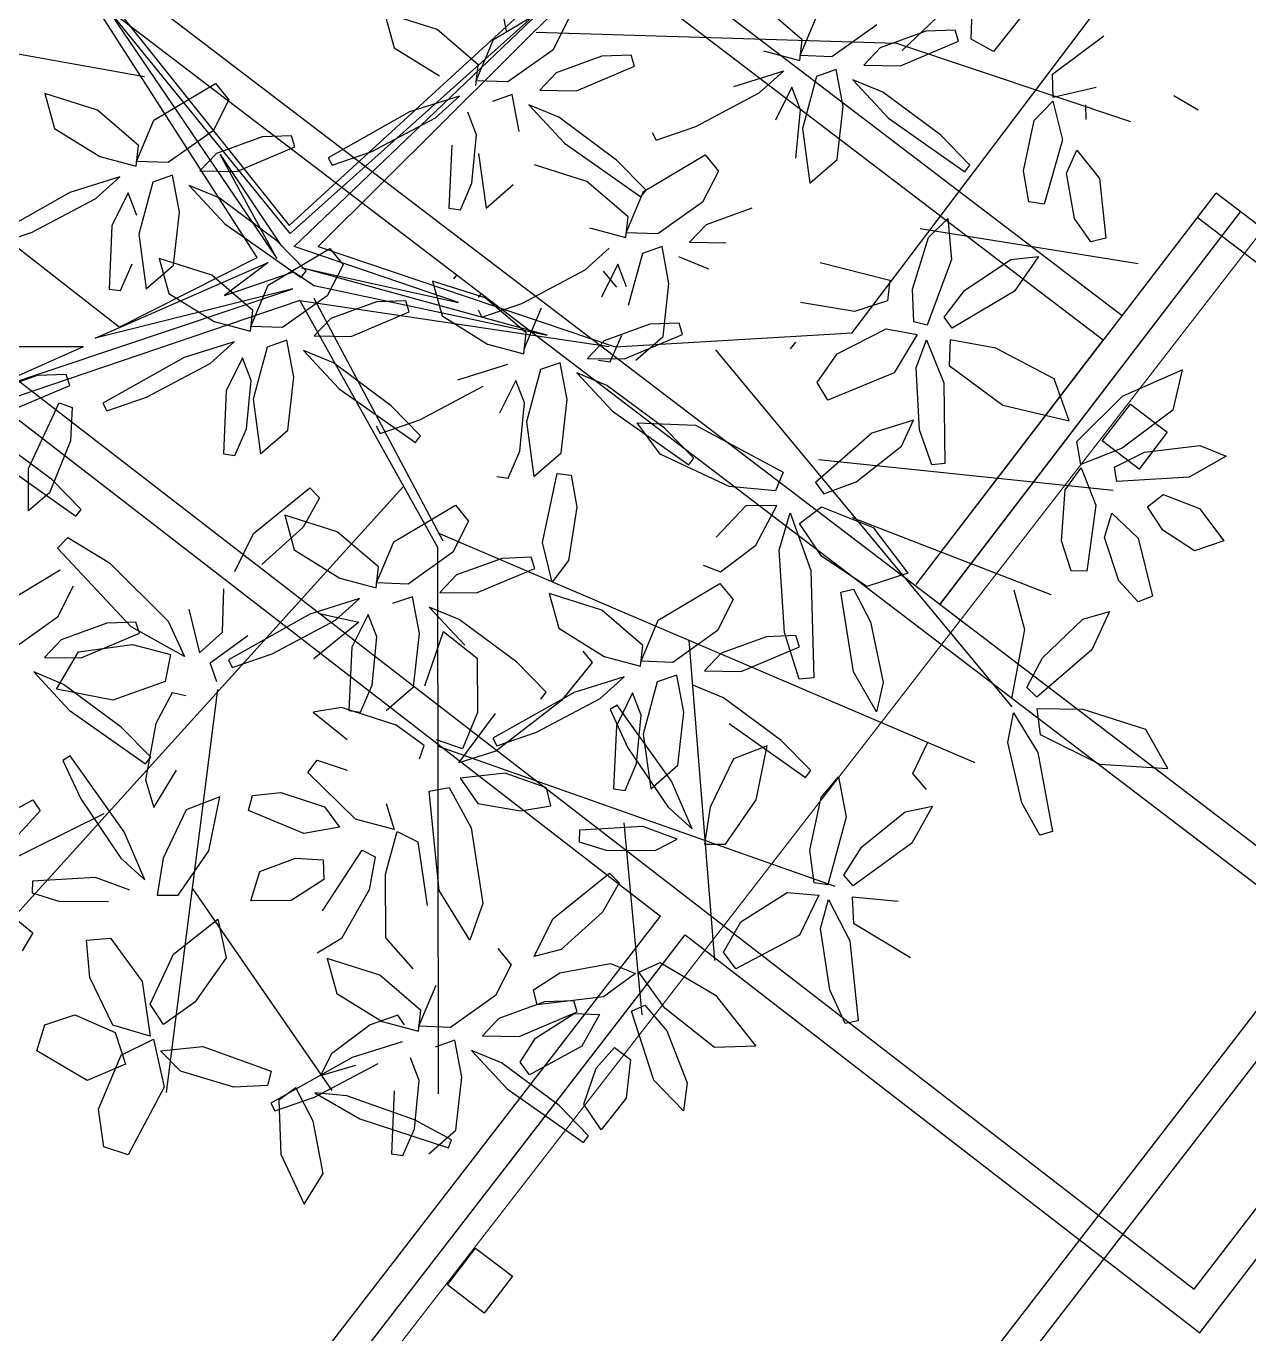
# Model space of a CAD drawing. Header units: metres. Extents: x 141303 to 146299, y 125960 to 127091.
# Drawn here: x 145345.21 to 145353.12, y 126099.51 to 126107.96 of the extents above; entities that cross this region are included whole.
import ezdxf

# ---------------------------------------------------------------- set-up
doc = ezdxf.new("R2010")
doc.units = ezdxf.units.M
doc.header["$MEASUREMENT"] = 0
for name, color, linetype, lineweight in [('ELEVATION', 7, 'Continuous', 20), ('new column', 4, 'Continuous', 25), ('NVMI_WALL', 7, 'Continuous', 30)]:
    doc.layers.add(name, color=color, linetype=linetype, lineweight=lineweight)
doc.layers.add('FURNITURE', color=6, linetype='Continuous')
doc.layers.get('0').off()

# ---------------------------------------------------------------- blocks, each defined once
blk = doc.blocks.new('tree_plan2-flat-1')
at = {"color": 44}
for p, q in [((-5639.91, 1975.06), (-5672.85, 2124.6)), ((-5543.93, 1973.34), (-5506.69, 2011.15)), ((-5698.64, 1918.33), (-5758.8, 2006)), ((-5758.8, 2006), (-5691.11, 1926.39)), ((-5691.11, 1926.39), (-5627.02, 1988.81)), ((-5727.29, 1961.3), (-5880.56, 1983.65)), ((-5625.7, 1986.4), (-5690.77, 1924.45)), ((-5689.73, 1921.33), (-5625.7, 1986.4)), ((-5683.96, 1921.49), (-5622.6, 1986.42)), ((-5553.96, 1904.58), (-5496.66, 1985.37)), ((-5690.77, 1924.45), (-5737.25, 1978.12)), ((-5737.25, 1978.12), (-5693.89, 1918.26)), ((-5632.75, 1975.06), (-5545.37, 1975.06)), ((-5545.37, 1975.06), (-5488.07, 1957.87)), ((-5731.56, 1900.45), (-5814.67, 1961.3)), ((-5693.89, 1918.26), (-5708.36, 1943.04)), ((-5708.36, 1943.04), (-5692.85, 1921.33)), ((-5538.2, 1930.36), (-5485.2, 1923.49)), ((-5649.49, 1908.94), (-5689.73, 1921.33)), ((-5683.96, 1921.49), (-5611.26, 1899.42)), ((-5737.25, 1897.59), (-5695.92, 1917.22)), ((-5731.56, 1900.45), (-5698.64, 1918.33)), ((-5695.92, 1917.22), (-5706.28, 1908.94)), ((-5706.28, 1908.94), (-5689.73, 1915.14)), ((-5689.73, 1915.14), (-5684.58, 1912.01)), ((-5687.7, 1916.18), (-5649.49, 1908.94)), ((-5627.79, 1901.71), (-5687.7, 1916.18)), ((-5768.22, 1882.08), (-5689.73, 1911.02)), ((-5689.73, 1911.02), (-5737.25, 1897.59)), ((-5684.58, 1912.01), (-5627.79, 1901.71)), ((-5687.99, 1908.29), (-5771.37, 1877.06)), ((-5687.99, 1908.29), (-5652.8, 1849.57)), ((-5687.99, 1908.29), (-5612.69, 1899.42)), ((-5684.58, 1908.94), (-5651.52, 1851.11)), ((-5611.26, 1899.42), (-5553.96, 1904.58)), ((-5586.91, 1899.42), (-5512.42, 1815.19)), ((-5893.45, 1890.83), (-5740.04, 1895.54)), ((-5774.56, 1878.79), (-5740.04, 1895.54)), ((-5561.12, 1873.64), (-5489.5, 1868.48)), ((-5661.62, 1863.88), (-5770.26, 1736.12)), ((-5552.53, 1859.89), (-5503.83, 1842.7)), ((-5652.8, 1853.01), (-5521.01, 1801.44)), ((-5652.8, 1849.57), (-5648.5, 1717.21)), ((-5591.2, 1828.95), (-5582.61, 1751.59)), ((-5704.98, 1813.45), (-5714.4, 1715.5)), ((-5651.37, 1801.44), (-5553.96, 1770.5)), ((-5605.53, 1784.25), (-5599.8, 1737.84)), ((-5731.58, 1782.53), (-5796.04, 1748.16)), ((-5709.62, 1765.15), (-5674.29, 1717.21))]:
    blk.add_line(p, q, dxfattribs=at)
at = {"color": 66}
for p, q in [((-5510.7, 1988.69), (-5521.83, 1973.79)), ((-5568.25, 1975.19), (-5578.47, 1983.4)), ((-5527.34, 1976.63), (-5527.29, 1985.83)), ((-5568.58, 1971.33), (-5564.7, 1981.4)), ((-5550.3, 1979.32), (-5560.9, 1971.27)), ((-5538.34, 1978.21), (-5549.27, 1973.85)), ((-5531.28, 1978.69), (-5538.34, 1978.21)), ((-5530.34, 1976.03), (-5531.28, 1978.69)), ((-5507.34, 1968.69), (-5495.22, 1978.42)), ((-5568.65, 1970.14), (-5568.25, 1975.19)), ((-5549.27, 1973.85), (-5553.15, 1969.49)), ((-5544.26, 1969.63), (-5530.34, 1976.03)), ((-5521.83, 1973.79), (-5527.34, 1976.63)), ((-5577.52, 1972.2), (-5568.65, 1970.14)), ((-5560.9, 1971.27), (-5568.58, 1971.33)), ((-5559.78, 1968.24), (-5564.51, 1966.43)), ((-5557.82, 1959.35), (-5559.78, 1968.24)), ((-5553.15, 1969.49), (-5544.26, 1969.63)), ((-5507.01, 1963.06), (-5507.34, 1968.69)), ((-5572.56, 1967.43), (-5584.52, 1963.27)), ((-5578.22, 1962), (-5572.56, 1967.43)), ((-5564.51, 1966.43), (-5567.52, 1953.68)), ((-5548.31, 1963.1), (-5555.65, 1965.88)), ((-5555.65, 1965.88), (-5546.75, 1956.87)), ((-5496.63, 1965.85), (-5507.01, 1963.06)), ((-5477.81, 1964.47), (-5471.76, 1961.22)), ((-5570.37, 1963.62), (-5574.07, 1955.53)), ((-5568.11, 1958.24), (-5570.37, 1963.62)), ((-5534.01, 1953.16), (-5548.31, 1963.1)), ((-5511.44, 1957.34), (-5507.02, 1962.21)), ((-5507.02, 1962.21), (-5504.45, 1952.89)), ((-5498.81, 1957.99), (-5499, 1961.55)), ((-5568.88, 1946.5), (-5568.11, 1958.24)), ((-5558.85, 1946.44), (-5557.82, 1959.35)), ((-5546.75, 1956.87), (-5527.87, 1944.44)), ((-5513.68, 1945.12), (-5511.44, 1957.34)), ((-5567.52, 1953.68), (-5565.28, 1940.5)), ((-5526.66, 1946.11), (-5534.01, 1953.16)), ((-5504.45, 1952.89), (-5508.38, 1937.17)), ((-5503.21, 1944.85), (-5500.84, 1950.49)), ((-5500.84, 1950.49), (-5495.14, 1943.79)), ((-5565.28, 1940.5), (-5558.85, 1946.44)), ((-5527.87, 1944.44), (-5526.66, 1946.11)), ((-5512.11, 1937.66), (-5513.68, 1945.12)), ((-5500.92, 1933.98), (-5503.21, 1944.85)), ((-5508.38, 1937.17), (-5512.11, 1937.66)), ((-5568.71, 1900.26), (-5567.5, 1901.93)), ((-5598.68, 1880.08), (-5612.98, 1890.03)), ((-5611.41, 1883.8), (-5592.53, 1871.37)), ((-5599.55, 1873.74), (-5605.36, 1881.15)), ((-5605.36, 1881.15), (-5591.22, 1881.03)), ((-5591.32, 1873.03), (-5598.68, 1880.08)), ((-5591.22, 1881.03), (-5569.62, 1870.29)), ((-5582.54, 1866.44), (-5599.55, 1873.74)), ((-5592.53, 1871.37), (-5591.32, 1873.03)), ((-5569.62, 1870.29), (-5571.35, 1865.72)), ((-5571.35, 1865.72), (-5582.54, 1866.44)), ((-5578.36, 1861.91), (-5585.35, 1854.06)), ((-5570.89, 1862.23), (-5578.36, 1861.91)), ((-5575.67, 1852.41), (-5570.89, 1862.23)), ((-5570, 1851.44), (-5567.57, 1860.53)), ((-5584, 1845.76), (-5575.67, 1852.41)), ((-5568.05, 1831.49), (-5570, 1851.44)), ((-5588.26, 1847.19), (-5584, 1845.76)), ((-5598.73, 1833.55), (-5584.07, 1842.92)), ((-5584.07, 1842.92), (-5580.75, 1839.09)), ((-5580.75, 1839.09), (-5584.34, 1831.47)), ((-5602.28, 1827.34), (-5612.5, 1835.55)), ((-5602.61, 1823.48), (-5598.73, 1833.55)), ((-5584.34, 1831.47), (-5594.93, 1823.42)), ((-5572.37, 1830.36), (-5583.3, 1826)), ((-5565.31, 1830.84), (-5572.37, 1830.36)), ((-5564.37, 1828.18), (-5565.31, 1830.84)), ((-5602.69, 1822.29), (-5602.28, 1827.34)), ((-5583.3, 1826), (-5587.19, 1821.64)), ((-5611.55, 1824.35), (-5602.69, 1822.29)), ((-5594.93, 1823.42), (-5602.61, 1823.48)), ((-5606.59, 1819.58), (-5618.55, 1815.42)), ((-5612.26, 1814.15), (-5606.59, 1819.58)), ((-5598.55, 1818.58), (-5601.56, 1805.83)), ((-5593.81, 1820.39), (-5598.55, 1818.58)), ((-5591.86, 1811.5), (-5593.81, 1820.39)), ((-5604.41, 1815.77), (-5608.1, 1807.68)), ((-5602.14, 1810.39), (-5604.41, 1815.77)), ((-5608.04, 1812.7), (-5609.74, 1811.53)), ((-5594.37, 1794.69), (-5608.04, 1812.7)), ((-5609.74, 1811.53), (-5605.15, 1802.43)), ((-5602.91, 1798.65), (-5602.14, 1810.39)), ((-5592.89, 1798.59), (-5591.86, 1811.5)), ((-5608.1, 1807.68), (-5608.32, 1792.36)), ((-5601.56, 1805.83), (-5599.31, 1792.65)), ((-5605.15, 1802.43), (-5594.97, 1788.3)), ((-5605.52, 1792.07), (-5602.91, 1798.65)), ((-5599.31, 1792.65), (-5592.89, 1798.59)), ((-5634.72, 1795.34), (-5645.53, 1793.83)), ((-5645.53, 1793.83), (-5641.1, 1787.81)), ((-5624.55, 1792.14), (-5634.72, 1795.34)), ((-5588.97, 1783.24), (-5594.37, 1794.69)), ((-5652.93, 1790.39), (-5648.18, 1791.5)), ((-5648.18, 1791.5), (-5642.53, 1781.82)), ((-5623.36, 1787.8), (-5624.55, 1792.14)), ((-5608.32, 1792.36), (-5605.52, 1792.07)), ((-5641.1, 1787.81), (-5630.68, 1786.38)), ((-5630.68, 1786.38), (-5623.36, 1787.8)), ((-5594.97, 1788.3), (-5588.97, 1783.24)), ((-5584.75, 1788.68), (-5585.87, 1779.64)), ((-5642.53, 1781.82), (-5639.1, 1763.62)), ((-5600.97, 1783.49), (-5616.22, 1782.09)), ((-5616.22, 1782.09), (-5616.22, 1779.27)), ((-5592.53, 1780.67), (-5600.97, 1783.49)), ((-5597.64, 1777.85), (-5592.53, 1780.67)), ((-5616.22, 1779.27), (-5609.4, 1777.38)), ((-5609.4, 1777.38), (-5597.64, 1777.85)), ((-5622.01, 1760.46), (-5608.69, 1771.94)), ((-5608.69, 1771.94), (-5606.25, 1769.61)), ((-5606.25, 1769.61), (-5610.03, 1762.39)), ((-5642.01, 1754.68), (-5649.8, 1766.48)), ((-5639.1, 1763.62), (-5642.01, 1754.68)), ((-5610.03, 1762.39), (-5619.77, 1753.04)), ((-5626.27, 1751.14), (-5622.01, 1760.46)), ((-5635.12, 1752.85), (-5631.8, 1749.02)), ((-5619.77, 1753.04), (-5626.27, 1751.14)), ((-5619.92, 1747.43), (-5607.77, 1750.06)), ((-5607.77, 1750.06), (-5601.58, 1747.84)), ((-5600.79, 1748.16), (-5595.72, 1750.63)), ((-5673.82, 1740.77), (-5662.6, 1734.28)), ((-5665.51, 1733.43), (-5674.68, 1726.05)), ((-5658.9, 1735.96), (-5665.51, 1733.43)), ((-5705.86, 1726.91), (-5689.15, 1721.4)), ((-5669.6, 1725.35), (-5688.95, 1713.65)), ((-5678.43, 1715.45), (-5663.31, 1724.08)), ((-5674.68, 1726.05), (-5677.11, 1720.74)), ((-5698.08, 1717.26), (-5711.13, 1720.77)), ((-5689.15, 1721.4), (-5689.92, 1717.91)), ((-5677.11, 1720.74), (-5668.65, 1723.49)), ((-5689.92, 1717.91), (-5698.08, 1717.26)), ((-5683.07, 1717.6), (-5687.07, 1714.48)), ((-5678.59, 1709.67), (-5683.07, 1717.6)), ((-5659.15, 1717.61), (-5659.37, 1702.29)), ((-5687.96, 1711.84), (-5678.43, 1715.45)), ((-5687.07, 1714.48), (-5686.2, 1701.4)), ((-5670.6, 1716.06), (-5678.43, 1716.55)), ((-5678.43, 1716.55), (-5667.28, 1710.56)), ((-5688.95, 1713.65), (-5687.96, 1711.84)), ((-5675.78, 1697.03), (-5678.59, 1709.67)), ((-5686.2, 1701.4), (-5680.18, 1689.47)), ((-5680.18, 1689.47), (-5675.78, 1697.03))]:
    blk.add_line(p, q, dxfattribs=at)
at = {"color": 62}
for p, q in [((-5642.98, 1972.9), (-5628.32, 1982.27)), ((-5656.74, 1974.9), (-5669.6, 1978.54)), ((-5669.6, 1978.54), (-5667.01, 1970.19)), ((-5625, 1978.44), (-5628.58, 1970.82)), ((-5646.53, 1966.69), (-5656.74, 1974.9)), ((-5646.86, 1962.83), (-5642.98, 1972.9)), ((-5628.58, 1970.82), (-5639.18, 1962.78)), ((-5667.01, 1970.19), (-5655.8, 1963.71)), ((-5646.93, 1961.64), (-5646.53, 1966.69)), ((-5627.55, 1965.35), (-5631.43, 1960.99)), ((-5639.18, 1962.78), (-5646.86, 1962.83)), ((-5724.66, 1950.81), (-5710, 1960.18)), ((-5710, 1960.18), (-5706.68, 1956.35)), ((-5650.84, 1958.93), (-5662.8, 1954.77)), ((-5656.5, 1953.5), (-5650.84, 1958.93)), ((-5638.06, 1959.74), (-5642.79, 1957.93)), ((-5636.1, 1950.85), (-5638.06, 1959.74)), ((-5706.68, 1956.35), (-5710.27, 1948.73)), ((-5646.39, 1949.74), (-5648.65, 1955.13)), ((-5626.59, 1954.6), (-5633.93, 1957.38)), ((-5633.93, 1957.38), (-5625.03, 1948.38)), ((-5728.21, 1944.6), (-5738.43, 1952.81)), ((-5662.8, 1954.77), (-5682.14, 1943.07)), ((-5671.63, 1944.87), (-5656.5, 1953.5)), ((-5728.54, 1940.74), (-5724.66, 1950.81)), ((-5710.27, 1948.73), (-5720.86, 1940.68)), ((-5698.3, 1947.62), (-5709.23, 1943.26)), ((-5704.22, 1939.04), (-5690.3, 1945.44)), ((-5691.24, 1948.1), (-5698.3, 1947.62)), ((-5690.3, 1945.44), (-5691.24, 1948.1)), ((-5728.61, 1939.55), (-5728.21, 1944.6)), ((-5709.23, 1943.26), (-5713.12, 1938.9)), ((-5682.14, 1943.07), (-5681.16, 1941.26)), ((-5681.16, 1941.26), (-5671.63, 1944.87)), ((-5737.48, 1941.61), (-5728.61, 1939.55)), ((-5720.86, 1940.68), (-5728.54, 1940.74)), ((-5713.12, 1938.9), (-5704.22, 1939.04)), ((-5732.52, 1936.84), (-5744.48, 1932.68)), ((-5738.18, 1931.41), (-5732.52, 1936.84)), ((-5724.47, 1935.84), (-5727.48, 1923.09)), ((-5719.74, 1937.65), (-5724.47, 1935.84)), ((-5717.79, 1928.76), (-5719.74, 1937.65)), ((-5730.34, 1933.03), (-5734.03, 1924.94)), ((-5728.07, 1927.65), (-5730.34, 1933.03)), ((-5708.27, 1932.51), (-5715.61, 1935.29)), ((-5715.61, 1935.29), (-5706.71, 1926.28)), ((-5693.97, 1922.57), (-5708.27, 1932.51)), ((-5718.81, 1915.85), (-5717.79, 1928.76)), ((-5734.03, 1924.94), (-5734.25, 1909.62)), ((-5706.71, 1926.28), (-5687.83, 1913.85)), ((-5727.48, 1923.09), (-5725.24, 1909.91)), ((-5695.73, 1911.72), (-5681.07, 1921.09)), ((-5686.62, 1915.52), (-5693.97, 1922.57)), ((-5681.07, 1921.09), (-5677.75, 1917.26)), ((-5709.5, 1913.72), (-5722.35, 1917.36)), ((-5722.35, 1917.36), (-5719.76, 1909.01)), ((-5677.75, 1917.26), (-5681.34, 1909.64)), ((-5731.44, 1909.33), (-5728.84, 1915.91)), ((-5725.24, 1909.91), (-5718.81, 1915.85)), ((-5699.28, 1905.52), (-5709.5, 1913.72)), ((-5687.83, 1913.85), (-5686.62, 1915.52)), ((-5699.61, 1901.65), (-5695.73, 1911.72)), ((-5734.25, 1909.62), (-5731.44, 1909.33)), ((-5719.76, 1909.01), (-5708.55, 1902.53)), ((-5681.34, 1909.64), (-5691.93, 1901.6)), ((-5669.37, 1908.53), (-5680.3, 1904.17)), ((-5662.31, 1909.01), (-5669.37, 1908.53)), ((-5661.37, 1906.35), (-5662.31, 1909.01)), ((-5699.68, 1900.46), (-5699.28, 1905.52)), ((-5680.3, 1904.17), (-5684.19, 1899.81)), ((-5675.29, 1899.96), (-5661.37, 1906.35)), ((-5708.55, 1902.53), (-5699.68, 1900.46)), ((-5691.93, 1901.6), (-5699.61, 1901.65)), ((-5690.81, 1898.56), (-5695.54, 1896.75)), ((-5688.86, 1889.67), (-5690.81, 1898.56)), ((-5684.19, 1899.81), (-5675.29, 1899.96)), ((-5703.59, 1897.75), (-5715.55, 1893.59)), ((-5709.25, 1892.32), (-5703.59, 1897.75)), ((-5695.54, 1896.75), (-5698.55, 1884)), ((-5679.34, 1893.42), (-5686.68, 1896.2)), ((-5686.68, 1896.2), (-5677.78, 1887.2)), ((-5715.55, 1893.59), (-5734.9, 1881.9)), ((-5724.38, 1883.69), (-5709.25, 1892.32)), ((-5701.41, 1893.95), (-5705.1, 1885.85)), ((-5699.14, 1888.57), (-5701.41, 1893.95)), ((-5665.05, 1883.48), (-5679.34, 1893.42)), ((-5743.99, 1888.62), (-5751.05, 1888.14)), ((-5743.05, 1885.96), (-5743.99, 1888.62)), ((-5699.91, 1876.82), (-5699.14, 1888.57)), ((-5689.88, 1876.76), (-5688.86, 1889.67)), ((-5751.05, 1888.14), (-5761.98, 1883.78)), ((-5756.97, 1879.56), (-5743.05, 1885.96)), ((-5705.1, 1885.85), (-5705.32, 1870.54)), ((-5733.91, 1880.08), (-5724.38, 1883.69)), ((-5698.55, 1884), (-5696.31, 1870.83)), ((-5752.42, 1865.54), (-5745.5, 1881.71)), ((-5745.5, 1881.71), (-5742.29, 1880.68)), ((-5742.29, 1880.68), (-5742.5, 1872.54)), ((-5734.9, 1881.9), (-5733.91, 1880.08)), ((-5702.51, 1870.24), (-5699.91, 1876.82)), ((-5696.31, 1870.83), (-5689.88, 1876.76)), ((-5668.53, 1878.5), (-5667.54, 1876.68)), ((-5746.73, 1863.09), (-5761.03, 1873.03)), ((-5742.5, 1872.54), (-5747.14, 1859.85)), ((-5705.32, 1870.54), (-5702.51, 1870.24)), ((-5759.46, 1866.8), (-5740.58, 1854.37)), ((-5752.14, 1855.29), (-5752.42, 1865.54)), ((-5739.37, 1856.04), (-5746.73, 1863.09)), ((-5697.45, 1851.49), (-5684.13, 1862.97)), ((-5684.13, 1862.97), (-5681.69, 1860.63)), ((-5747.14, 1859.85), (-5752.14, 1855.29)), ((-5681.69, 1860.63), (-5685.46, 1853.41)), ((-5740.58, 1854.37), (-5739.37, 1856.04)), ((-5685.46, 1853.41), (-5695.21, 1844.06)), ((-5677.16, 1852.54), (-5690.02, 1856.18)), ((-5690.02, 1856.18), (-5687.43, 1847.83)), ((-5701.71, 1842.16), (-5697.45, 1851.49)), ((-5666.95, 1844.34), (-5677.16, 1852.54)), ((-5667.28, 1840.47), (-5663.4, 1850.54)), ((-5744.77, 1846.46), (-5742.42, 1849.14)), ((-5742.42, 1849.14), (-5732.1, 1843.3)), ((-5687.43, 1847.83), (-5676.22, 1841.35)), ((-5726.37, 1828.02), (-5744.77, 1846.46)), ((-5667.35, 1839.29), (-5666.95, 1844.34)), ((-5758.7, 1831.85), (-5744.03, 1841.22)), ((-5732.1, 1843.3), (-5717.42, 1829.66)), ((-5676.22, 1841.35), (-5667.35, 1839.29)), ((-5740.71, 1837.39), (-5744.3, 1829.77)), ((-5744.3, 1829.77), (-5754.89, 1821.72)), ((-5732.33, 1828.66), (-5743.27, 1824.3)), ((-5725.27, 1829.14), (-5732.33, 1828.66)), ((-5724.33, 1826.48), (-5725.27, 1829.14)), ((-5738.26, 1820.08), (-5724.33, 1826.48)), ((-5743.27, 1824.3), (-5747.15, 1819.94)), ((-5738.91, 1821.5), (-5725.96, 1823.71)), ((-5747.15, 1819.94), (-5738.26, 1820.08)), ((-5743.96, 1812.34), (-5738.91, 1821.5)), ((-5742.31, 1813.55), (-5749.65, 1816.33)), ((-5749.65, 1816.33), (-5740.75, 1807.32)), ((-5730.25, 1810.08), (-5743.96, 1812.34)), ((-5728.01, 1803.61), (-5742.31, 1813.55)), ((-5717.75, 1814.99), (-5730.25, 1810.08)), ((-5740.75, 1807.32), (-5721.86, 1794.89)), ((-5720.65, 1796.56), (-5728.01, 1803.61)), ((-5719.67, 1804.8), (-5721.72, 1791.02)), ((-5721.86, 1794.89), (-5720.65, 1796.56)), ((-5740.21, 1796.25), (-5741.9, 1795.08)), ((-5741.9, 1795.08), (-5737.31, 1785.99)), ((-5726.53, 1778.25), (-5740.21, 1796.25)), ((-5721.72, 1791.02), (-5719.54, 1784.44)), ((-5765.64, 1775.35), (-5748.86, 1785.35)), ((-5748.86, 1785.35), (-5747.01, 1782.76)), ((-5737.31, 1785.99), (-5727.13, 1771.85)), ((-5747.01, 1782.76), (-5752.86, 1775.96)), ((-5721.14, 1766.79), (-5726.53, 1778.25)), ((-5727.13, 1771.85), (-5721.14, 1766.79)), ((-5733.13, 1767.04), (-5748.38, 1765.64))]:
    blk.add_line(p, q, dxfattribs=at)
at = {"color": 64}
for p, q in [((-5616.61, 1969.71), (-5627.55, 1965.35)), ((-5622.54, 1961.14), (-5608.62, 1967.53)), ((-5609.55, 1970.19), (-5616.61, 1969.71)), ((-5608.62, 1967.53), (-5609.55, 1970.19)), ((-5631.43, 1960.99), (-5622.54, 1961.14)), ((-5593.35, 1953.37), (-5578.22, 1962)), ((-5612.29, 1944.66), (-5626.59, 1954.6)), ((-5602.88, 1949.76), (-5593.35, 1953.37)), ((-5647.16, 1938), (-5646.39, 1949.74)), ((-5603.86, 1951.57), (-5602.88, 1949.76)), ((-5652.35, 1947.03), (-5652.56, 1931.72)), ((-5625.03, 1948.38), (-5606.15, 1935.94)), ((-5605.54, 1937.21), (-5590.88, 1946.58)), ((-5590.88, 1946.58), (-5587.56, 1942.75)), ((-5645.8, 1945.18), (-5643.56, 1932.01)), ((-5619.31, 1939.21), (-5632.16, 1942.85)), ((-5604.93, 1937.61), (-5612.29, 1944.66)), ((-5587.56, 1942.75), (-5591.15, 1935.14)), ((-5609.09, 1931.01), (-5619.31, 1939.21)), ((-5649.76, 1931.42), (-5647.16, 1938)), ((-5643.56, 1932.01), (-5637.13, 1937.94)), ((-5609.42, 1927.14), (-5605.54, 1937.21)), ((-5606.15, 1935.94), (-5604.93, 1937.61)), ((-5591.15, 1935.14), (-5601.74, 1927.09)), ((-5579.18, 1934.02), (-5590.11, 1929.66)), ((-5652.56, 1931.72), (-5649.76, 1931.42)), ((-5609.49, 1925.96), (-5609.09, 1931.01)), ((-5590.11, 1929.66), (-5594, 1925.3)), ((-5618.36, 1928.02), (-5609.49, 1925.96)), ((-5601.74, 1927.09), (-5609.42, 1927.14)), ((-5619.06, 1917.81), (-5613.4, 1923.25)), ((-5600.62, 1924.05), (-5605.35, 1922.24)), ((-5598.67, 1915.16), (-5600.62, 1924.05)), ((-5594, 1925.3), (-5585.1, 1925.45)), ((-5605.35, 1922.24), (-5608.36, 1909.49)), ((-5589.15, 1918.92), (-5596.49, 1921.69)), ((-5634.19, 1909.18), (-5619.06, 1917.81)), ((-5611.22, 1919.44), (-5614.91, 1911.35)), ((-5614.7, 1917.69), (-5611.38, 1913.86)), ((-5608.95, 1914.06), (-5611.22, 1919.44)), ((-5643.13, 1910.32), (-5655.99, 1913.96)), ((-5655.99, 1913.96), (-5653.4, 1905.61)), ((-5599.69, 1902.25), (-5598.67, 1915.16)), ((-5644.7, 1907.39), (-5643.72, 1905.58)), ((-5643.72, 1905.58), (-5634.19, 1909.18)), ((-5632.91, 1902.12), (-5643.13, 1910.32)), ((-5633.25, 1898.25), (-5629.37, 1908.32)), ((-5653.4, 1905.61), (-5642.18, 1899.13)), ((-5603, 1905.13), (-5613.94, 1900.77)), ((-5595.94, 1905.61), (-5603, 1905.13)), ((-5595, 1902.95), (-5595.94, 1905.61)), ((-5633.32, 1897.07), (-5632.91, 1902.12)), ((-5612.32, 1895.73), (-5609.72, 1902.31)), ((-5608.92, 1896.56), (-5595, 1902.95)), ((-5606.12, 1896.32), (-5599.69, 1902.25)), ((-5642.18, 1899.13), (-5633.32, 1897.07)), ((-5613.94, 1900.77), (-5617.82, 1896.41)), ((-5624.44, 1895.16), (-5629.18, 1893.35)), ((-5622.49, 1886.27), (-5624.44, 1895.16)), ((-5617.82, 1896.41), (-5608.92, 1896.56)), ((-5615.13, 1896.03), (-5612.32, 1895.73)), ((-5637.22, 1894.36), (-5649.18, 1890.19)), ((-5629.18, 1893.35), (-5632.19, 1880.6)), ((-5612.98, 1890.03), (-5620.32, 1892.8)), ((-5620.32, 1892.8), (-5611.41, 1883.8)), ((-5658.01, 1880.29), (-5642.89, 1888.92)), ((-5635.04, 1890.55), (-5638.73, 1882.46)), ((-5632.78, 1885.17), (-5635.04, 1890.55)), ((-5677.78, 1887.2), (-5658.9, 1874.76)), ((-5633.54, 1873.42), (-5632.78, 1885.17)), ((-5623.52, 1873.36), (-5622.49, 1886.27)), ((-5657.69, 1876.43), (-5665.05, 1883.48)), ((-5667.54, 1876.68), (-5658.01, 1880.29)), ((-5632.19, 1880.6), (-5629.94, 1867.43)), ((-5658.9, 1874.76), (-5657.69, 1876.43)), ((-5636.15, 1866.84), (-5633.54, 1873.42)), ((-5629.94, 1867.43), (-5623.52, 1873.36)), ((-5638.95, 1867.14), (-5636.15, 1866.84)), ((-5627.35, 1851.53), (-5624.31, 1868.28)), ((-5624.31, 1868.28), (-5620.94, 1868)), ((-5620.94, 1868), (-5619.3, 1860.27)), ((-5663.4, 1850.54), (-5648.74, 1859.91)), ((-5648.74, 1859.91), (-5645.42, 1856.08)), ((-5619.3, 1860.27), (-5620.92, 1847.31)), ((-5645.42, 1856.08), (-5649, 1848.47)), ((-5624.75, 1841.92), (-5627.35, 1851.53)), ((-5649, 1848.47), (-5659.6, 1840.42)), ((-5637.04, 1847.35), (-5647.97, 1842.99)), ((-5629.98, 1847.83), (-5637.04, 1847.35)), ((-5629.04, 1845.17), (-5629.98, 1847.83)), ((-5620.92, 1847.31), (-5624.75, 1841.92)), ((-5642.96, 1838.78), (-5629.04, 1845.17)), ((-5647.97, 1842.99), (-5651.85, 1838.63)), ((-5704.21, 1827.37), (-5704.18, 1837.88)), ((-5659.6, 1840.42), (-5667.28, 1840.47)), ((-5651.85, 1838.63), (-5642.96, 1838.78)), ((-5612.5, 1835.55), (-5625.36, 1839.19)), ((-5625.36, 1839.19), (-5622.77, 1830.83)), ((-5671.26, 1836.57), (-5683.22, 1832.41)), ((-5676.92, 1831.14), (-5671.26, 1836.57)), ((-5658.48, 1837.38), (-5663.21, 1835.57)), ((-5656.52, 1828.49), (-5658.48, 1837.38)), ((-5647.01, 1832.25), (-5654.35, 1835.02)), ((-5654.35, 1835.02), (-5645.45, 1826.02)), ((-5712.53, 1832.69), (-5709.59, 1822.17)), ((-5683.22, 1832.41), (-5702.56, 1820.72)), ((-5680.5, 1832.56), (-5671.25, 1830.86)), ((-5669.07, 1832.77), (-5672.77, 1824.68)), ((-5666.81, 1827.39), (-5669.07, 1832.77)), ((-5632.71, 1822.3), (-5647.01, 1832.25)), ((-5717.42, 1829.66), (-5713.21, 1821.24)), ((-5692.05, 1822.51), (-5676.92, 1831.14)), ((-5671.25, 1830.86), (-5681.91, 1821.58)), ((-5657.55, 1815.58), (-5656.52, 1828.49)), ((-5654.77, 1815.91), (-5650.72, 1829.2)), ((-5650.72, 1829.2), (-5642.31, 1822.98)), ((-5622.77, 1830.83), (-5611.55, 1824.35)), ((-5713.21, 1821.24), (-5726.37, 1828.02)), ((-5709.59, 1822.17), (-5704.21, 1827.37)), ((-5706.94, 1819.86), (-5698.08, 1826.75)), ((-5667.58, 1815.64), (-5666.81, 1827.39)), ((-5616.79, 1825.47), (-5614.45, 1822.79)), ((-5725.96, 1823.71), (-5716.63, 1821.58)), ((-5701.58, 1818.9), (-5692.05, 1822.51)), ((-5672.77, 1824.68), (-5672.99, 1809.36)), ((-5642.31, 1822.98), (-5641.84, 1809.85)), ((-5625.36, 1815.25), (-5632.71, 1822.3)), ((-5614.45, 1822.79), (-5621.6, 1813.34)), ((-5716.63, 1821.58), (-5717.75, 1814.99)), ((-5705.2, 1815.3), (-5706.94, 1819.86)), ((-5702.56, 1820.72), (-5701.58, 1818.9)), ((-5670.18, 1809.06), (-5667.58, 1815.64)), ((-5663.98, 1809.65), (-5657.55, 1815.58)), ((-5618.55, 1815.42), (-5637.9, 1803.72)), ((-5715.93, 1812.3), (-5719.67, 1804.8)), ((-5712.61, 1811.67), (-5715.93, 1812.3)), ((-5621.6, 1813.34), (-5637.07, 1800.59)), ((-5627.38, 1805.52), (-5612.26, 1814.15)), ((-5626.57, 1813.58), (-5625.36, 1815.25)), ((-5674.8, 1809.99), (-5681.61, 1808.7)), ((-5661.41, 1806.13), (-5674.8, 1809.99)), ((-5672.99, 1809.36), (-5670.18, 1809.06)), ((-5645.97, 1797.54), (-5637.51, 1809.69)), ((-5641.84, 1809.85), (-5645.19, 1800.89)), ((-5681.61, 1808.7), (-5673.21, 1802.34)), ((-5654.48, 1801.42), (-5661.41, 1806.13)), ((-5645.19, 1800.89), (-5651.57, 1802.87)), ((-5637.9, 1803.72), (-5636.91, 1801.91)), ((-5636.91, 1801.91), (-5627.38, 1805.52)), ((-5655.54, 1798.22), (-5654.48, 1801.42)), ((-5637.07, 1800.59), (-5645.97, 1797.54)), ((-5682.5, 1794.02), (-5680.3, 1797.06)), ((-5680.3, 1797.06), (-5672.99, 1794.88)), ((-5719.54, 1784.44), (-5714.35, 1793.62)), ((-5670.57, 1783.06), (-5682.5, 1794.02)), ((-5649.8, 1766.48), (-5652.93, 1790.39)), ((-5703.62, 1787.52), (-5711.65, 1784.06)), ((-5705.88, 1774.35), (-5703.62, 1787.52)), ((-5696.58, 1784.36), (-5695.71, 1788.02)), ((-5695.71, 1788.02), (-5688.87, 1788.99)), ((-5688.87, 1788.99), (-5678.22, 1785.81)), ((-5663.32, 1787.08), (-5661.16, 1780.87)), ((-5711.65, 1784.06), (-5716.91, 1772.23)), ((-5683.01, 1779.22), (-5696.58, 1784.36)), ((-5678.22, 1785.81), (-5674.4, 1781.04)), ((-5674.4, 1781.04), (-5683.01, 1779.22)), ((-5661.16, 1780.87), (-5670.57, 1783.06)), ((-5662.91, 1770), (-5660.41, 1780.45)), ((-5660.41, 1780.45), (-5655.31, 1778.06)), ((-5655.31, 1778.06), (-5652.55, 1762.76)), ((-5712.96, 1763.32), (-5705.88, 1774.35)), ((-5677.91, 1760.63), (-5668.78, 1775.67)), ((-5668.78, 1775.67), (-5665.56, 1774.14)), ((-5716.91, 1772.23), (-5718.03, 1763.19)), ((-5693.35, 1769.73), (-5684.82, 1773.18)), ((-5684.82, 1773.18), (-5678.1, 1773.04)), ((-5678.1, 1773.04), (-5677.81, 1768.22)), ((-5665.56, 1774.14), (-5666.76, 1766.04)), ((-5695.34, 1762.52), (-5693.35, 1769.73)), ((-5677.81, 1768.22), (-5685.59, 1762.93)), ((-5662.32, 1754.62), (-5662.91, 1770)), ((-5748.38, 1765.64), (-5748.38, 1762.82)), ((-5724.69, 1764.22), (-5733.13, 1767.04)), ((-5666.76, 1766.04), (-5673.11, 1754.12)), ((-5761.72, 1763.71), (-5747.89, 1753.14)), ((-5748.38, 1762.82), (-5741.57, 1760.93)), ((-5718.03, 1763.19), (-5712.96, 1763.32)), ((-5685.59, 1762.93), (-5695.34, 1762.52)), ((-5741.57, 1760.93), (-5729.8, 1761.4)), ((-5713.68, 1749.04), (-5703.2, 1757.88)), ((-5703.2, 1757.88), (-5700.88, 1748.55)), ((-5747.89, 1753.14), (-5750.36, 1748.71)), ((-5734.86, 1751.81), (-5729.04, 1752.4)), ((-5729.04, 1752.4), (-5721.08, 1742.15)), ((-5673.11, 1754.12), (-5678.85, 1750.36)), ((-5733.73, 1742.74), (-5734.86, 1751.81)), ((-5718.92, 1736.76), (-5713.68, 1749.04)), ((-5663.55, 1745.48), (-5676.41, 1749.12)), ((-5676.41, 1749.12), (-5673.82, 1740.77)), ((-5700.88, 1748.55), (-5708.1, 1737.57)), ((-5727.87, 1731.4), (-5733.73, 1742.74)), ((-5721.08, 1742.15), (-5718.69, 1729.02)), ((-5715.58, 1731.92), (-5718.92, 1736.76)), ((-5708.1, 1737.57), (-5715.58, 1731.92)), ((-5744.29, 1730.98), (-5737.15, 1733.57)), ((-5737.15, 1733.57), (-5727.17, 1729.64)), ((-5746.06, 1724.64), (-5744.29, 1730.98)), ((-5718.69, 1729.02), (-5727.87, 1731.4)), ((-5727.17, 1729.64), (-5724.48, 1722.06)), ((-5725.61, 1724.17), (-5717.9, 1728.26)), ((-5717.9, 1728.26), (-5714.91, 1716.75)), ((-5716.08, 1725.52), (-5705.86, 1726.91)), ((-5733.61, 1717.78), (-5746.06, 1724.64)), ((-5730.7, 1710.93), (-5725.61, 1724.17)), ((-5711.13, 1720.77), (-5716.08, 1725.52)), ((-5724.48, 1722.06), (-5733.61, 1717.78)), ((-5714.91, 1716.75), (-5723.16, 1700.08)), ((-5729.09, 1701.88), (-5730.7, 1710.93)), ((-5723.16, 1700.08), (-5729.09, 1701.88))]:
    blk.add_line(p, q, dxfattribs=at)
at = {"color": 60}
for p, q in [((-5738.43, 1952.81), (-5751.28, 1956.45)), ((-5751.28, 1956.45), (-5748.69, 1948.1)), ((-5748.69, 1948.1), (-5737.48, 1941.61)), ((-5744.48, 1932.68), (-5763.82, 1920.98)), ((-5753.31, 1922.78), (-5738.18, 1931.41)), ((-5762.84, 1919.17), (-5753.31, 1922.78))]:
    blk.add_line(p, q, dxfattribs=at)
at = {"color": 68}
for p, q in [((-5495.14, 1943.79), (-5493.18, 1929.41)), ((-5536.14, 1928.23), (-5531.58, 1933.01)), ((-5531.58, 1933.01), (-5530.38, 1923.13)), ((-5496.81, 1928.43), (-5500.92, 1933.98)), ((-5539.61, 1915.63), (-5536.14, 1928.23)), ((-5493.18, 1929.41), (-5496.81, 1928.43)), ((-5530.38, 1923.13), (-5535.8, 1906.99)), ((-5527.02, 1915.7), (-5516.04, 1923.55)), ((-5516.04, 1923.55), (-5509.33, 1924.5)), ((-5509.33, 1924.5), (-5514.89, 1915.88)), ((-5562.22, 1921.38), (-5545.22, 1917.65)), ((-5545.22, 1917.65), (-5545.58, 1912.59)), ((-5539.09, 1907.75), (-5539.61, 1915.63)), ((-5531.79, 1909.1), (-5527.02, 1915.7)), ((-5514.89, 1915.88), (-5529.72, 1906.43)), ((-5553.5, 1909.74), (-5566.68, 1911.53)), ((-5545.58, 1912.59), (-5553.5, 1909.74)), ((-5535.8, 1906.99), (-5539.09, 1907.75)), ((-5529.72, 1906.43), (-5531.79, 1909.1)), ((-5557.4, 1899.35), (-5545.76, 1905.79)), ((-5545.76, 1905.79), (-5538.17, 1904.64)), ((-5538.17, 1904.64), (-5543.45, 1895.23)), ((-5538.2, 1896.58), (-5535.85, 1903.45)), ((-5535.85, 1903.45), (-5531.35, 1893.16)), ((-5530.11, 1903.63), (-5530.16, 1897.37)), ((-5519.02, 1901.91), (-5530.11, 1903.63)), ((-5504.65, 1894.96), (-5519.02, 1901.91)), ((-5562.04, 1892.33), (-5557.4, 1899.35)), ((-5488, 1891.28), (-5473.74, 1898.1)), ((-5473.74, 1898.1), (-5475.65, 1888.27)), ((-5543.45, 1895.23), (-5559.31, 1888.06)), ((-5536.86, 1881.62), (-5538.2, 1896.58)), ((-5530.16, 1897.37), (-5516.86, 1888.2)), ((-5500.73, 1884.9), (-5504.65, 1894.96)), ((-5559.31, 1888.06), (-5562.04, 1892.33)), ((-5531.35, 1893.16), (-5530.48, 1873.65)), ((-5498.66, 1879.96), (-5488, 1891.28)), ((-5475.65, 1888.27), (-5487.66, 1878.65)), ((-5516.86, 1888.2), (-5500.73, 1884.9)), ((-5538.42, 1883.89), (-5548.4, 1880.46)), ((-5541.15, 1877.51), (-5538.42, 1883.89)), ((-5548.4, 1880.46), (-5561.67, 1868.1)), ((-5533.65, 1873.25), (-5536.86, 1881.62)), ((-5497.55, 1874.44), (-5498.66, 1879.96)), ((-5482.19, 1877.9), (-5468.83, 1879.89)), ((-5468.83, 1879.89), (-5462.38, 1877.51)), ((-5551.83, 1868.56), (-5541.15, 1877.51)), ((-5487.66, 1878.65), (-5497.55, 1874.44)), ((-5489.41, 1874.05), (-5482.19, 1877.9)), ((-5462.38, 1877.51), (-5471.21, 1872.16)), ((-5530.48, 1873.65), (-5533.65, 1873.25)), ((-5501.15, 1868.16), (-5497.44, 1873.59)), ((-5497.44, 1873.59), (-5493.6, 1864.72)), ((-5488.73, 1870.55), (-5489.41, 1874.05)), ((-5471.21, 1872.16), (-5488.73, 1870.55)), ((-5561.67, 1868.1), (-5559.6, 1865.42)), ((-5559.6, 1865.42), (-5551.83, 1868.56)), ((-5501.66, 1855.75), (-5501.15, 1868.16)), ((-5481.07, 1864.63), (-5477.37, 1867.73)), ((-5477.37, 1867.73), (-5468.48, 1864.62)), ((-5493.6, 1864.72), (-5495.32, 1848.61)), ((-5477.19, 1859.14), (-5481.07, 1864.63)), ((-5468.48, 1864.62), (-5462.35, 1857.02)), ((-5567.57, 1860.53), (-5562.2, 1846.73)), ((-5565.23, 1858.01), (-5560.02, 1862.2)), ((-5560.02, 1862.2), (-5547.41, 1857.59)), ((-5491.26, 1856.93), (-5489.7, 1862.84)), ((-5489.7, 1862.84), (-5483.12, 1857)), ((-5559.65, 1850.24), (-5565.23, 1858.01)), ((-5547.41, 1857.59), (-5538.64, 1846.81)), ((-5487.49, 1846.49), (-5491.26, 1856.93)), ((-5483.12, 1857), (-5479.18, 1843.04)), ((-5469.34, 1854.34), (-5477.19, 1859.14)), ((-5462.35, 1857.02), (-5469.34, 1854.34)), ((-5499.07, 1848.58), (-5501.66, 1855.75)), ((-5548.49, 1843.3), (-5559.65, 1850.24)), ((-5495.32, 1848.61), (-5499.07, 1848.58)), ((-5562.2, 1846.73), (-5560.65, 1820.73)), ((-5538.64, 1846.81), (-5548.49, 1843.3)), ((-5482.64, 1841.56), (-5487.49, 1846.49)), ((-5554.76, 1841.7), (-5551.68, 1842.55)), ((-5551.1, 1822.51), (-5554.76, 1841.7)), ((-5551.68, 1842.55), (-5547.3, 1834.73)), ((-5512.87, 1843.6), (-5510, 1834.07)), ((-5479.18, 1843.04), (-5482.64, 1841.56)), ((-5495.94, 1836.95), (-5489.5, 1839.03)), ((-5489.5, 1839.03), (-5493.49, 1829.58)), ((-5547.3, 1834.73), (-5543.83, 1820.12)), ((-5505.42, 1827.33), (-5495.94, 1836.95)), ((-5564.19, 1820.28), (-5568.05, 1831.49)), ((-5510, 1834.07), (-5512.57, 1817.25)), ((-5578.29, 1821.78), (-5564.37, 1828.18)), ((-5493.49, 1829.58), (-5506.49, 1817.74)), ((-5508.99, 1820), (-5505.42, 1827.33)), ((-5587.19, 1821.64), (-5578.29, 1821.78)), ((-5545.17, 1812.98), (-5551.1, 1822.51)), ((-5560.65, 1820.73), (-5564.19, 1820.28)), ((-5543.83, 1820.12), (-5545.17, 1812.98)), ((-5506.49, 1817.74), (-5508.99, 1820)), ((-5582.35, 1815.25), (-5589.68, 1818.03)), ((-5568.05, 1805.31), (-5582.35, 1815.25)), ((-5513.16, 1806.57), (-5512.02, 1813.75)), ((-5512.02, 1813.75), (-5505.82, 1804.38)), ((-5495.17, 1815.11), (-5506.39, 1814.91)), ((-5506.39, 1814.91), (-5505.37, 1808.73)), ((-5479.83, 1810.72), (-5495.17, 1815.11)), ((-5474.24, 1801.48), (-5479.83, 1810.72)), ((-5580.78, 1809.02), (-5561.9, 1796.59)), ((-5535.92, 1798.31), (-5532.55, 1806.02)), ((-5509.28, 1792.06), (-5513.16, 1806.57)), ((-5505.37, 1808.73), (-5490.7, 1801.97)), ((-5571.45, 1803.97), (-5579.49, 1800.51)), ((-5573.72, 1790.8), (-5571.45, 1803.97)), ((-5560.69, 1798.26), (-5568.05, 1805.31)), ((-5505.82, 1804.38), (-5501.64, 1785.31)), ((-5579.49, 1800.51), (-5584.75, 1788.68)), ((-5490.7, 1801.97), (-5474.24, 1801.48)), ((-5561.9, 1796.59), (-5560.69, 1798.26)), ((-5557.98, 1791.82), (-5553.88, 1797)), ((-5553.88, 1797), (-5551.77, 1787.27)), ((-5532.5, 1794.57), (-5535.92, 1798.31)), ((-5580.8, 1779.77), (-5573.72, 1790.8)), ((-5560.27, 1778.96), (-5557.98, 1791.82)), ((-5537.52, 1789.02), (-5530.94, 1790.59)), ((-5530.94, 1790.59), (-5535.67, 1781.49)), ((-5504.68, 1784.37), (-5509.28, 1792.06)), ((-5551.77, 1787.27), (-5555.67, 1770.71)), ((-5547.74, 1780.19), (-5537.52, 1789.02)), ((-5501.64, 1785.31), (-5504.68, 1784.37)), ((-5535.67, 1781.49), (-5549.56, 1770.71)), ((-5585.87, 1779.64), (-5580.8, 1779.77)), ((-5559.02, 1771.15), (-5560.27, 1778.96)), ((-5551.88, 1773.17), (-5547.74, 1780.19)), ((-5555.67, 1770.71), (-5559.02, 1771.15)), ((-5549.56, 1770.71), (-5551.88, 1773.17)), ((-5576.48, 1761.1), (-5565.48, 1768.59)), ((-5565.48, 1768.59), (-5557.81, 1768.14)), ((-5557.81, 1768.14), (-5562.21, 1758.29)), ((-5538.49, 1767.2), (-5549.69, 1767.89)), ((-5549.69, 1767.89), (-5549.17, 1761.64)), ((-5557.1, 1760.11), (-5555.4, 1767.17)), ((-5555.4, 1767.17), (-5549.96, 1757.35)), ((-5549.17, 1761.64), (-5535.08, 1753.74)), ((-5580.45, 1753.68), (-5576.48, 1761.1)), ((-5554.38, 1745.34), (-5557.1, 1760.11)), ((-5562.21, 1758.29), (-5577.33, 1749.68)), ((-5549.96, 1757.35), (-5547.3, 1738)), ((-5655.54, 1747.24), (-5662.32, 1754.62)), ((-5577.33, 1749.68), (-5580.45, 1753.68)), ((-5631.8, 1749.02), (-5635.39, 1741.4)), ((-5595.72, 1750.63), (-5582.09, 1743.17)), ((-5626.2, 1743.12), (-5619.92, 1747.43)), ((-5601.58, 1747.84), (-5609.2, 1741.89)), ((-5594.23, 1739.65), (-5600.79, 1748.16)), ((-5653.33, 1737.27), (-5663.55, 1745.48)), ((-5653.67, 1733.41), (-5649.79, 1743.48)), ((-5625.22, 1739.49), (-5626.2, 1743.12)), ((-5582.09, 1743.17), (-5571.89, 1731.09)), ((-5550.41, 1737.31), (-5554.38, 1745.34)), ((-5635.39, 1741.4), (-5645.98, 1733.35)), ((-5623.42, 1740.29), (-5634.36, 1735.93)), ((-5609.2, 1741.89), (-5625.22, 1739.49)), ((-5616.36, 1740.77), (-5623.42, 1740.29)), ((-5615.42, 1738.11), (-5616.36, 1740.77)), ((-5602.33, 1738.64), (-5599.11, 1740.18)), ((-5599.11, 1740.18), (-5593.57, 1734.17)), ((-5581.89, 1730.45), (-5594.23, 1739.65)), ((-5653.74, 1732.22), (-5653.33, 1737.27)), ((-5629.35, 1731.71), (-5615.42, 1738.11)), ((-5625.31, 1731.38), (-5616.15, 1737.66)), ((-5616.15, 1737.66), (-5610.03, 1737.64)), ((-5610.03, 1737.64), (-5614.03, 1729.8)), ((-5596.36, 1722.09), (-5602.33, 1738.64)), ((-5547.3, 1738), (-5550.41, 1737.31)), ((-5662.6, 1734.28), (-5653.74, 1732.22)), ((-5657.22, 1733.69), (-5658.9, 1735.96)), ((-5645.98, 1733.35), (-5653.67, 1733.41)), ((-5634.36, 1735.93), (-5638.24, 1731.57)), ((-5593.57, 1734.17), (-5588.28, 1721.74)), ((-5644.86, 1730.32), (-5649.6, 1728.51)), ((-5642.91, 1721.43), (-5644.86, 1730.32)), ((-5638.24, 1731.57), (-5629.35, 1731.71)), ((-5628.85, 1725.45), (-5625.31, 1731.38)), ((-5571.89, 1731.09), (-5581.89, 1730.45)), ((-5657.65, 1729.51), (-5669.6, 1725.35)), ((-5633.4, 1725.18), (-5640.74, 1727.96)), ((-5640.74, 1727.96), (-5631.84, 1718.95)), ((-5614.03, 1729.8), (-5626.55, 1722.47)), ((-5610.46, 1724.6), (-5606.13, 1729.74)), ((-5606.13, 1729.74), (-5602.2, 1726.94)), ((-5602.2, 1726.94), (-5602.97, 1717.56)), ((-5653.2, 1720.32), (-5655.46, 1725.7)), ((-5619.1, 1715.24), (-5633.4, 1725.18)), ((-5626.55, 1722.47), (-5628.85, 1725.45)), ((-5613.13, 1715.8), (-5610.46, 1724.6)), ((-5643.94, 1708.52), (-5642.91, 1721.43)), ((-5588.96, 1714.9), (-5596.36, 1722.09)), ((-5588.28, 1721.74), (-5588.96, 1714.9)), ((-5653.96, 1708.58), (-5653.2, 1720.32)), ((-5631.84, 1718.95), (-5612.95, 1706.52)), ((-5602.97, 1717.56), (-5608.78, 1709.71)), ((-5654.01, 1710.76), (-5670.6, 1716.06)), ((-5611.74, 1708.19), (-5619.1, 1715.24)), ((-5608.78, 1709.71), (-5613.13, 1715.8)), ((-5667.28, 1710.56), (-5645.58, 1704.23)), ((-5656.57, 1702), (-5653.96, 1708.58)), ((-5644.91, 1706.18), (-5654.01, 1710.76)), ((-5650.36, 1702.59), (-5643.94, 1708.52)), ((-5612.95, 1706.52), (-5611.74, 1708.19)), ((-5645.58, 1704.23), (-5644.91, 1706.18)), ((-5659.37, 1702.29), (-5656.57, 1702))]:
    blk.add_line(p, q, dxfattribs=at)

msp = doc.modelspace()

# ---------------------------------------------------------------- linework, layer by layer
at = {"layer": 'ELEVATION'}
msp.add_line((145356.15039, 126110.44699), (145344.55945, 126095.48071), dxfattribs=at)
at = {"layer": 'new column'}
for p, q in [((145352.17048, 126105.28131), (145352.35242, 126105.51985)), ((145352.35242, 126105.51985), (145352.59095, 126105.33791)), ((145352.59095, 126105.33791), (145352.40902, 126105.09938)), ((145352.40902, 126105.09938), (145352.17048, 126105.28131)), ((145347.934, 126099.82324), (145348.11594, 126100.06177)), ((145348.11594, 126100.06177), (145348.35448, 126099.87984)), ((145348.35448, 126099.87984), (145348.17254, 126099.6413)), ((145348.17254, 126099.6413), (145347.934, 126099.82324))]:
    msp.add_line(p, q, dxfattribs=at)
at = {"layer": 'NVMI_WALL'}
for p, q in [((145354.17863, 126101.63944), (145331.45368, 126118.96512)), ((145352.80249, 126099.51461), (145362.89691, 126112.68878)), ((145351.11931, 126104.22339), (145340.64106, 126112.21209)), ((145352.29833, 126106.09096), (145345.4781, 126111.29076)), ((145352.17669, 126105.9322), (145345.35646, 126111.132)), ((145339.22627, 126110.25275), (145352.76584, 126099.79562)), ((145350.84904, 126098.59367), (145359.18301, 126109.38426)), ((145348.61006, 126095.36752), (145359.21905, 126109.10373)), ((145350.96642, 126104.35269), (145352.90655, 126106.88474)), ((145352.29833, 126106.09096), (145352.90655, 126106.88474)), ((145356.24042, 126104.34296), (145352.90655, 126106.88474)), ((145351.11931, 126104.22339), (145353.0656, 126106.76348)), ((145351.12518, 126104.23105), (145353.0656, 126106.76348)), ((145356.11916, 126104.18391), (145352.78491, 126106.72598)), ((145347.97692, 126106.33093), (145347.99469, 126106.35413)), ((145348.13569, 126106.2093), (145348.15374, 126106.23287)), ((145350.96642, 126104.35269), (145352.17669, 126105.9322)), ((145344.56491, 126105.8768), (145349.31352, 126102.20927)), ((145351.29729, 126104.0877), (145351.11931, 126104.22339)), ((145354.30028, 126101.7982), (145351.11931, 126104.22339)), ((145351.29729, 126104.0877), (145351.11931, 126104.22339)), ((145354.30028, 126101.7982), (145351.45634, 126103.96644)), ((145346.30485, 126098.31374), (145349.31352, 126102.20927)), ((145346.34194, 126098.03457), (145349.47181, 126102.08702)), ((145348.2493, 126100.50416), (145349.47181, 126102.08702)), ((145349.47181, 126102.08702), (145352.80249, 126099.51461)), ((145352.76584, 126099.79562), (145354.17863, 126101.63944))]:
    msp.add_line(p, q, dxfattribs=at)

# ---------------------------------------------------------------- block references
at = {"layer": 'FURNITURE', "xscale": 0.02669279961569373, "yscale": 0.02669279961569373, "zscale": 0.02669279961569373, "rotation": 358.2268595880818}
msp.add_blockref('tree_plan2-flat-1', (145497.15857, 126050.57912), dxfattribs=at)

doc.saveas('drawing.dxf')
